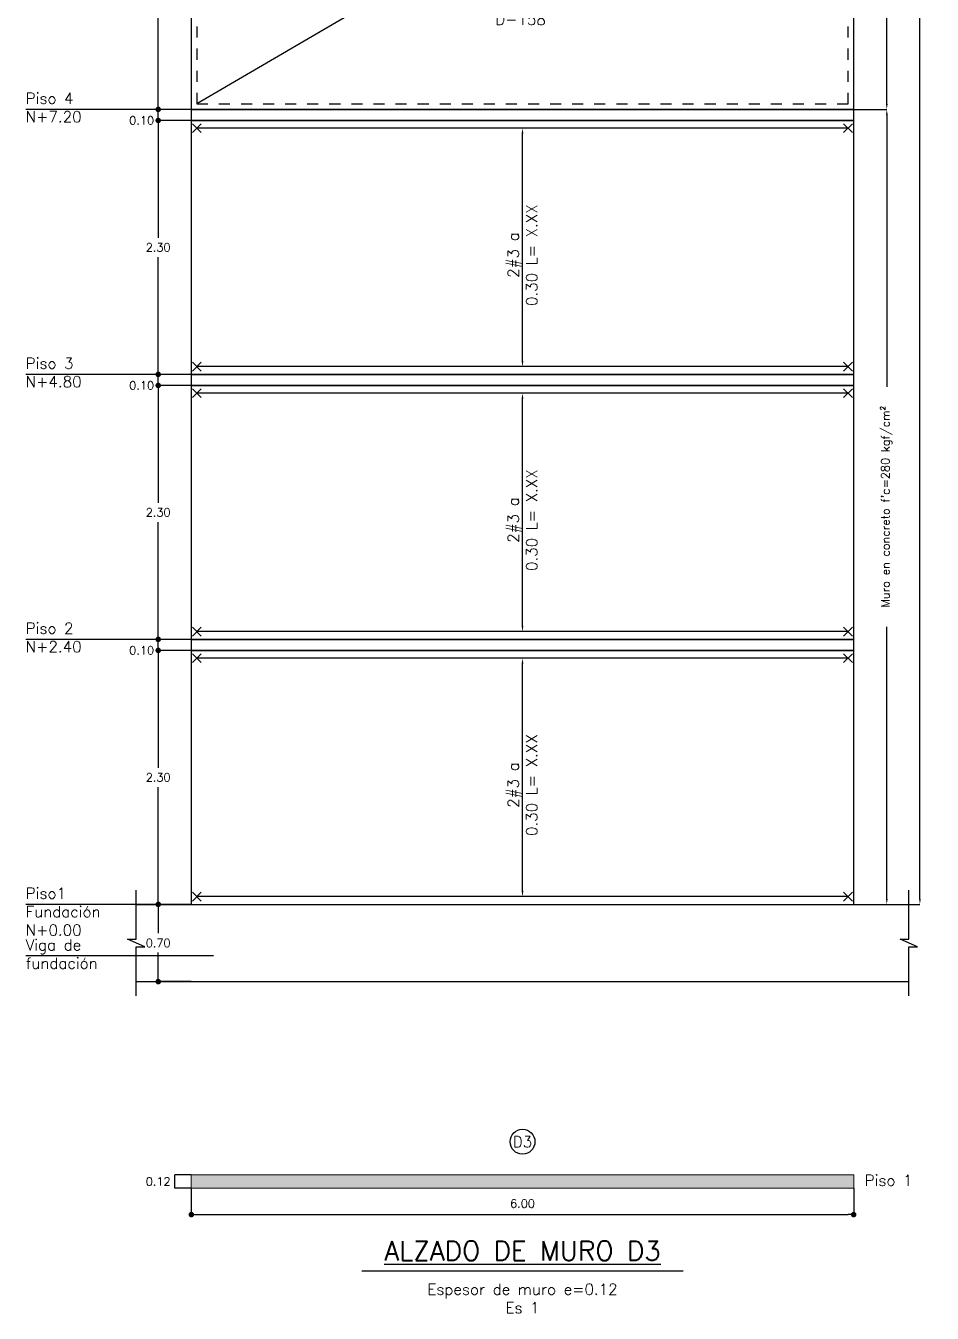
# Model space of a CAD drawing. Header units: millimetres. Extents: x -99999999 to 100000000, y -41 to 20.
# Drawn here: x 60.31 to 68.52, y -3.7 to 7.96 of the extents above; entities that cross this region are included whole.
import ezdxf
from ezdxf.enums import TextEntityAlignment as Align

# ---------------------------------------------------------------- set-up
doc = ezdxf.new("R2010")
doc.units = ezdxf.units.MM
doc.header["$LTSCALE"] = 0.01
doc.header["$PDMODE"] = 3
doc.linetypes.add('DASHED2', pattern=[0.375, 0.25, -0.125])
for name, color, linetype in [('FC_BORDES', 4, 'Continuous'), ('FC_COTAS', 1, 'Continuous'), ('FC_ET_VSMM', 3, 'Continuous'), ('FC_HATCH MUROS', 253, 'Continuous'), ('FC_LINEA CORTE', 1, 'Continuous'), ('FC_MALLA', 3, 'DASHED2'), ('FC_NUMERO', 11, 'Continuous'), ('FC_R-200', 5, 'Continuous'), ('FC_R-80', 11, 'Continuous'), ('FC_REFUERZO', 5, 'Continuous'), ('FC_REFUERZO 2', 1, 'Continuous')]:
    doc.layers.add(name, color=color, linetype=linetype)
doc.layers.add('FC_MURO CONCRETO', color=7, linetype='Continuous', lineweight=0)
doc.styles.add('FC_TEXT', font='romans.shx', dxfattribs={"height": 0.002})
doc.styles.add('FC_TEXT1', font='romans.shx')
doc.dimstyles.new('FC_COTAS', dxfattribs={"dimtxt": 0.0015, "dimasz": 0.001, "dimexe": 0, "dimexo": 0, "dimgap": 0.001, "dimtad": 1, "dimtih": 1, "dimtoh": 1, "dimzin": 0, "dimdsep": 46, "dimtxsty": 'FC_TEXT1', "dimblk": 'DOT', "dimcen": 0.09, "dimclrd": 256, "dimclre": 256, "dimclrt": 256, "dimadec": 0, "dimazin": 0, "dimtfac": 1, "dimtix": 1, "dimtmove": 2, "dimatfit": 3, "dimfxl": 1.002, "dimtolj": 1, "dimtzin": 0, "dimlwd": -1, "dimarcsym": 0})

# ---------------------------------------------------------------- blocks, each defined once
blk = doc.blocks.new('_Dot')
at = {"color": 0, "linetype": 'ByBlock', "lineweight": -2}
blk.add_line((-0.5, 0), (-1, 0), dxfattribs=at)
at = {"color": 0, "linetype": 'ByBlock', "const_width": 0.5}
blk.add_lwpolyline([(-0.25, 0, 1), (0.25, 0, 1)], format="xyb", close=True, dxfattribs=at)
blk = doc.blocks.new('*D538')
at = {"layer": 'Defpoints', "color": 0, "ltscale": 0.6, "transparency": 16777216}
for p in [(61.81, 0), (61.51, 0), (61.81, -0.7)]:
    blk.add_point(p, dxfattribs=at)
at = {"layer": 'FC_COTAS', "lineweight": -2, "ltscale": 0.6, "transparency": 16777216}
for p, q in [((61.81, 0), (61.51, 0)), ((61.81, -0.7), (61.51, -0.7))]:
    blk.add_line(p, q, dxfattribs=at)
at = {"layer": 'FC_COTAS', "ltscale": 0.6, "transparency": 16777216}
for p, q in [((61.51, -0.05), (61.51, -0.262)), ((61.51, -0.65), (61.51, -0.437))]:
    blk.add_line(p, q, dxfattribs=at)
at = {"layer": 'FC_COTAS', "ltscale": 0.6, "transparency": 16777216, "xscale": 0.05, "yscale": 0.05, "zscale": 0.05}
for p, rotation in [((61.51, 0), 90), ((61.51, -0.7), 270)]:
    blk.add_blockref('_Dot', p, dxfattribs=dict(at, rotation=rotation))
at = {"layer": 'FC_COTAS', "ltscale": 0.6, "transparency": 16777216, "insert": (61.51, -0.35), "char_height": 0.075, "attachment_point": 5, "style": 'FC_TEXT1'}
blk.add_mtext('\\A1;0.70', dxfattribs=at)
blk = doc.blocks.new('*U311')
at = {"layer": 'FC_LINEA CORTE'}
blk.add_lwpolyline([(0, -0.0096), (0, -0.00067), (0.00157, -0.00067), (-0.00157, 0.00067), (0, 0.00067), (0, 0.0096)], dxfattribs=at)
blk = doc.blocks.new('FC_B_Nomenclatura')
at = {"layer": 'FC_NUMERO', "color": 0}
blk.add_circle((0, 0), 0.00225, dxfattribs=at)
at = {"layer": 'FC_NUMERO', "color": 0, "style": 'FC_TEXT1'}
blk.add_attdef('N-NUM', text='', height=0.002, dxfattribs=at).set_placement((0, 0), align=Align.MIDDLE_CENTER)
blk = doc.blocks.new('*D539')
at = {"layer": 'Defpoints', "color": 0, "ltscale": 0.6, "transparency": 16777216}
for p in [(61.66, -2.45), (61.81, -2.45), (61.81, -2.57)]:
    blk.add_point(p, dxfattribs=at)
at = {"layer": 'FC_COTAS', "lineweight": -2, "ltscale": 0.6, "transparency": 16777216}
for p, q in [((61.81, -2.45), (61.66, -2.45)), ((61.81, -2.57), (61.66, -2.57))]:
    blk.add_line(p, q, dxfattribs=at)
at = {"layer": 'FC_COTAS', "ltscale": 0.6, "transparency": 16777216}
blk.add_line((61.66, -2.57), (61.66, -2.45), dxfattribs=at)
at = {"layer": 'FC_COTAS', "ltscale": 0.6, "transparency": 16777216, "insert": (61.51, -2.51), "char_height": 0.075, "attachment_point": 5, "style": 'FC_TEXT1'}
blk.add_mtext('\\A1;0.12', dxfattribs=at)
blk = doc.blocks.new('*D540')
at = {"layer": 'Defpoints', "color": 0, "ltscale": 0.6, "transparency": 16777216}
for p in [(61.81, -2.57), (67.81, -2.57), (67.81, -2.81)]:
    blk.add_point(p, dxfattribs=at)
at = {"layer": 'FC_COTAS', "lineweight": -2, "ltscale": 0.6, "transparency": 16777216}
for p, q in [((61.81, -2.57), (61.81, -2.81)), ((67.81, -2.57), (67.81, -2.81))]:
    blk.add_line(p, q, dxfattribs=at)
at = {"layer": 'FC_COTAS', "ltscale": 0.6, "transparency": 16777216}
blk.add_line((61.86, -2.81), (67.76, -2.81), dxfattribs=at)
at = {"layer": 'FC_COTAS', "ltscale": 0.6, "transparency": 16777216, "xscale": 0.05, "yscale": 0.05, "zscale": 0.05, "rotation": 180}
blk.add_blockref('_Dot', (61.81, -2.81), dxfattribs=at)
at = {"layer": 'FC_COTAS', "ltscale": 0.6, "transparency": 16777216, "xscale": 0.05, "yscale": 0.05, "zscale": 0.05}
blk.add_blockref('_Dot', (67.81, -2.81), dxfattribs=at)
at = {"layer": 'FC_COTAS', "ltscale": 0.6, "transparency": 16777216, "insert": (64.81, -2.71), "char_height": 0.075, "attachment_point": 5, "style": 'FC_TEXT1'}
blk.add_mtext('\\A1;6.00', dxfattribs=at)
blk = doc.blocks.new('*U300')
at = {"layer": 'FC_R-200', "color": 4, "ltscale": 1.5}
blk.add_lwpolyline([(-0.0291, 0), (0.0291, 0)], dxfattribs=at)
at = {"layer": 'FC_R-200', "ltscale": 1.5, "style": 'FC_TEXT1'}
blk.add_attdef('%%UTÍTULO', text='', height=0.0035, dxfattribs=at).set_placement((0, 0.00366), align=Align.MIDDLE_CENTER)
at = {"layer": 'FC_R-80', "ltscale": 1.5, "style": 'FC_TEXT1'}
blk.add_attdef('ESCALA', text='', height=0.002, dxfattribs=at).set_placement((-0.02857, -0.0017), align=Align.MIDDLE_LEFT)
blk = doc.blocks.new('*D541')
at = {"layer": 'Defpoints', "color": 0, "ltscale": 0.6, "transparency": 16777216}
for p in [(61.51, 2.3), (61.81, 2.3), (61.81, 0)]:
    blk.add_point(p, dxfattribs=at)
at = {"layer": 'FC_COTAS', "lineweight": -2, "ltscale": 0.6, "transparency": 16777216}
for p, q in [((61.81, 2.3), (61.51, 2.3)), ((61.81, 0), (61.51, 0))]:
    blk.add_line(p, q, dxfattribs=at)
at = {"layer": 'FC_COTAS', "ltscale": 0.6, "transparency": 16777216}
for p, q in [((61.51, 2.25), (61.51, 1.237)), ((61.51, 0.05), (61.51, 1.062))]:
    blk.add_line(p, q, dxfattribs=at)
at = {"layer": 'FC_COTAS', "ltscale": 0.6, "transparency": 16777216, "xscale": 0.05, "yscale": 0.05, "zscale": 0.05}
for p, rotation in [((61.51, 2.3), 90), ((61.51, 0), 270)]:
    blk.add_blockref('_Dot', p, dxfattribs=dict(at, rotation=rotation))
at = {"layer": 'FC_COTAS', "ltscale": 0.6, "transparency": 16777216, "insert": (61.51, 1.15), "char_height": 0.075, "attachment_point": 5, "style": 'FC_TEXT1'}
blk.add_mtext('\\A1;2.30', dxfattribs=at)
blk = doc.blocks.new('*D542')
at = {"layer": 'Defpoints', "color": 0, "ltscale": 0.6, "transparency": 16777216}
for p in [(61.51, 2.4), (61.81, 2.4), (61.81, 2.3)]:
    blk.add_point(p, dxfattribs=at)
at = {"layer": 'FC_COTAS', "lineweight": -2, "ltscale": 0.6, "transparency": 16777216}
for p, q in [((61.81, 2.4), (61.51, 2.4)), ((61.81, 2.3), (61.51, 2.3))]:
    blk.add_line(p, q, dxfattribs=at)
at = {"layer": 'FC_COTAS', "ltscale": 0.6, "transparency": 16777216}
blk.add_line((61.51, 2.3), (61.51, 2.4), dxfattribs=at)
at = {"layer": 'FC_COTAS', "ltscale": 0.6, "transparency": 16777216, "insert": (61.36, 2.3), "char_height": 0.075, "attachment_point": 5, "style": 'FC_TEXT1'}
blk.add_mtext('\\A1;0.10', dxfattribs=at)
blk = doc.blocks.new('*U543')
at = {"color": 0}
blk.add_line((7.917, 0), (0.05, 0), dxfattribs=at)
at = {"layer": 'FC_REFUERZO 2', "ltscale": 0.9}
for p, q in [((-0.003, 0.053), (0.103, -0.053)), ((0.103, 0.053), (-0.003, -0.053)), ((7.97, 0.053), (7.863, -0.053)), ((7.863, 0.053), (7.97, -0.053))]:
    blk.add_line(p, q, dxfattribs=at)
blk = doc.blocks.new('*D544')
at = {"layer": 'Defpoints', "color": 0, "ltscale": 0.6, "transparency": 16777216}
for p in [(64.81, 2.23), (64.81, 2.23), (64.81, 0.07)]:
    blk.add_point(p, dxfattribs=at)
at = {"layer": 'FC_COTAS', "ltscale": 0.6, "transparency": 16777216}
blk.add_line((64.81, 0.12), (64.81, 2.18), dxfattribs=at)
for points in [[(64.802, 2.18), (64.818, 2.18), (64.81, 2.23)], [(64.802, 0.12), (64.818, 0.12), (64.81, 0.07)]]:
    blk.add_solid(points, dxfattribs=at)
blk = doc.blocks.new('*D545')
at = {"layer": 'Defpoints', "color": 0, "ltscale": 0.6, "transparency": 16777216}
for p in [(61.51, 4.7), (61.81, 4.7), (61.81, 2.4)]:
    blk.add_point(p, dxfattribs=at)
at = {"layer": 'FC_COTAS', "lineweight": -2, "ltscale": 0.6, "transparency": 16777216}
for p, q in [((61.81, 4.7), (61.51, 4.7)), ((61.81, 2.4), (61.51, 2.4))]:
    blk.add_line(p, q, dxfattribs=at)
at = {"layer": 'FC_COTAS', "ltscale": 0.6, "transparency": 16777216}
for p, q in [((61.51, 4.65), (61.51, 3.637)), ((61.51, 2.45), (61.51, 3.462))]:
    blk.add_line(p, q, dxfattribs=at)
at = {"layer": 'FC_COTAS', "ltscale": 0.6, "transparency": 16777216, "xscale": 0.05, "yscale": 0.05, "zscale": 0.05}
for p, rotation in [((61.51, 4.7), 90), ((61.51, 2.4), 270)]:
    blk.add_blockref('_Dot', p, dxfattribs=dict(at, rotation=rotation))
at = {"layer": 'FC_COTAS', "ltscale": 0.6, "transparency": 16777216, "insert": (61.51, 3.55), "char_height": 0.075, "attachment_point": 5, "style": 'FC_TEXT1'}
blk.add_mtext('\\A1;2.30', dxfattribs=at)
blk = doc.blocks.new('*D546')
at = {"layer": 'Defpoints', "color": 0, "ltscale": 0.6, "transparency": 16777216}
for p in [(61.51, 4.8), (61.81, 4.8), (61.81, 4.7)]:
    blk.add_point(p, dxfattribs=at)
at = {"layer": 'FC_COTAS', "lineweight": -2, "ltscale": 0.6, "transparency": 16777216}
for p, q in [((61.81, 4.8), (61.51, 4.8)), ((61.81, 4.7), (61.51, 4.7))]:
    blk.add_line(p, q, dxfattribs=at)
at = {"layer": 'FC_COTAS', "ltscale": 0.6, "transparency": 16777216}
blk.add_line((61.51, 4.7), (61.51, 4.8), dxfattribs=at)
at = {"layer": 'FC_COTAS', "ltscale": 0.6, "transparency": 16777216, "insert": (61.36, 4.7), "char_height": 0.075, "attachment_point": 5, "style": 'FC_TEXT1'}
blk.add_mtext('\\A1;0.10', dxfattribs=at)
blk = doc.blocks.new('*D547')
at = {"layer": 'Defpoints', "color": 0, "ltscale": 0.6, "transparency": 16777216}
for p in [(64.81, 4.63), (64.81, 4.63), (64.81, 2.47)]:
    blk.add_point(p, dxfattribs=at)
at = {"layer": 'FC_COTAS', "ltscale": 0.6, "transparency": 16777216}
blk.add_line((64.81, 2.52), (64.81, 4.58), dxfattribs=at)
for points in [[(64.802, 4.58), (64.818, 4.58), (64.81, 4.63)], [(64.802, 2.52), (64.818, 2.52), (64.81, 2.47)]]:
    blk.add_solid(points, dxfattribs=at)
blk = doc.blocks.new('*D548')
at = {"layer": 'Defpoints', "color": 0, "ltscale": 0.6, "transparency": 16777216}
for p in [(61.51, 7.1), (61.81, 7.1), (61.81, 4.8)]:
    blk.add_point(p, dxfattribs=at)
at = {"layer": 'FC_COTAS', "lineweight": -2, "ltscale": 0.6, "transparency": 16777216}
for p, q in [((61.81, 7.1), (61.51, 7.1)), ((61.81, 4.8), (61.51, 4.8))]:
    blk.add_line(p, q, dxfattribs=at)
at = {"layer": 'FC_COTAS', "ltscale": 0.6, "transparency": 16777216}
for p, q in [((61.51, 7.05), (61.51, 6.037)), ((61.51, 4.85), (61.51, 5.862))]:
    blk.add_line(p, q, dxfattribs=at)
at = {"layer": 'FC_COTAS', "ltscale": 0.6, "transparency": 16777216, "xscale": 0.05, "yscale": 0.05, "zscale": 0.05}
for p, rotation in [((61.51, 7.1), 90), ((61.51, 4.8), 270)]:
    blk.add_blockref('_Dot', p, dxfattribs=dict(at, rotation=rotation))
at = {"layer": 'FC_COTAS', "ltscale": 0.6, "transparency": 16777216, "insert": (61.51, 5.95), "char_height": 0.075, "attachment_point": 5, "style": 'FC_TEXT1'}
blk.add_mtext('\\A1;2.30', dxfattribs=at)
blk = doc.blocks.new('*D549')
at = {"layer": 'Defpoints', "color": 0, "ltscale": 0.6, "transparency": 16777216}
for p in [(61.51, 7.2), (61.81, 7.2), (61.81, 7.1)]:
    blk.add_point(p, dxfattribs=at)
at = {"layer": 'FC_COTAS', "lineweight": -2, "ltscale": 0.6, "transparency": 16777216}
for p, q in [((61.81, 7.2), (61.51, 7.2)), ((61.81, 7.1), (61.51, 7.1))]:
    blk.add_line(p, q, dxfattribs=at)
at = {"layer": 'FC_COTAS', "ltscale": 0.6, "transparency": 16777216}
blk.add_line((61.51, 7.1), (61.51, 7.2), dxfattribs=at)
at = {"layer": 'FC_COTAS', "ltscale": 0.6, "transparency": 16777216, "insert": (61.36, 7.1), "char_height": 0.075, "attachment_point": 5, "style": 'FC_TEXT1'}
blk.add_mtext('\\A1;0.10', dxfattribs=at)
blk = doc.blocks.new('*D550')
at = {"layer": 'Defpoints', "color": 0, "ltscale": 0.6, "transparency": 16777216}
for p in [(64.81, 7.03), (64.81, 7.03), (64.81, 4.87)]:
    blk.add_point(p, dxfattribs=at)
at = {"layer": 'FC_COTAS', "ltscale": 0.6, "transparency": 16777216}
blk.add_line((64.81, 4.92), (64.81, 6.98), dxfattribs=at)
for points in [[(64.802, 6.98), (64.818, 6.98), (64.81, 7.03)], [(64.802, 4.92), (64.818, 4.92), (64.81, 4.87)]]:
    blk.add_solid(points, dxfattribs=at)
blk = doc.blocks.new('*D551')
at = {"layer": 'Defpoints', "color": 0, "ltscale": 0.6, "transparency": 16777216}
for p in [(61.51, 9.5), (61.81, 9.5), (61.81, 7.2)]:
    blk.add_point(p, dxfattribs=at)
at = {"layer": 'FC_COTAS', "lineweight": -2, "ltscale": 0.6, "transparency": 16777216}
for p, q in [((61.81, 9.5), (61.51, 9.5)), ((61.81, 7.2), (61.51, 7.2))]:
    blk.add_line(p, q, dxfattribs=at)
at = {"layer": 'FC_COTAS', "ltscale": 0.6, "transparency": 16777216}
for p, q in [((61.51, 9.45), (61.51, 8.437)), ((61.51, 7.25), (61.51, 8.262))]:
    blk.add_line(p, q, dxfattribs=at)
at = {"layer": 'FC_COTAS', "ltscale": 0.6, "transparency": 16777216, "xscale": 0.05, "yscale": 0.05, "zscale": 0.05}
for p, rotation in [((61.51, 9.5), 90), ((61.51, 7.2), 270)]:
    blk.add_blockref('_Dot', p, dxfattribs=dict(at, rotation=rotation))
at = {"layer": 'FC_COTAS', "ltscale": 0.6, "transparency": 16777216, "insert": (61.51, 8.35), "char_height": 0.075, "attachment_point": 5, "style": 'FC_TEXT1'}
blk.add_mtext('\\A1;2.30', dxfattribs=at)
blk = doc.blocks.new('*U554')
at = {"layer": 'FC_REFUERZO', "ltscale": 0.9}
h = blk.add_hatch(dxfattribs=at)
h.set_pattern_fill('_USER', color=256, scale=0.003, double=1, pattern_type=0)
h.set_pattern_definition([(0, (0, 0), (0, 0.003), []), (90, (0, 0), (-0.003, 2e-19), [])])
edge = h.paths.add_edge_path()
edge.add_arc((0, 0), 0.0056, 0, 360)
at = {"layer": 'FC_BORDES'}
blk.add_circle((0, 0), 0.0056, dxfattribs=at)
at = {"layer": 'FC_LINEA CORTE'}
for points in [[(0.0053, -0.00181), (0.059, 0.02433)], [(-0.00533, 0.00172), (-0.059, -0.02967)]]:
    blk.add_lwpolyline(points, dxfattribs=at)
at = {"layer": 'FC_R-80', "ltscale": 0.9, "style": 'FC_TEXT1'}
for tag, p in [('Malla_001', (-0.00351, -0.0087)), ('Malla_002', (-0.00494, -0.01203))]:
    blk.add_attdef(tag, p, '', height=0.002, dxfattribs=at)
blk = doc.blocks.new('*D568')
at = {"layer": 'Defpoints', "color": 0, "ltscale": 0.6, "transparency": 16777216}
for p in [(67.81, 7.2), (68.11, 7.2), (67.81, 0)]:
    blk.add_point(p, dxfattribs=at)
at = {"layer": 'FC_COTAS', "lineweight": -2, "ltscale": 0.6, "transparency": 16777216}
for p, q in [((67.81, 7.2), (68.11, 7.2)), ((67.81, 0), (68.11, 0))]:
    blk.add_line(p, q, dxfattribs=at)
at = {"layer": 'FC_COTAS', "ltscale": 0.6, "transparency": 16777216}
for p, q in [((68.11, 7.15), (68.11, 4.688)), ((68.11, 0.05), (68.11, 2.513))]:
    blk.add_line(p, q, dxfattribs=at)
for points in [[(68.102, 7.15), (68.118, 7.15), (68.11, 7.2)], [(68.102, 0.05), (68.118, 0.05), (68.11, 0)]]:
    blk.add_solid(points, dxfattribs=at)
at = {"layer": 'FC_COTAS', "color": 11, "ltscale": 0.6, "transparency": 16777216, "insert": (68.11, 3.6), "char_height": 0.075, "attachment_point": 5, "rotation": 90, "style": 'FC_TEXT1'}
blk.add_mtext("\\A1;Muro en concreto f'c=280 kgf/cm²", dxfattribs=at)
blk = doc.blocks.new('*D569')
at = {"layer": 'Defpoints', "color": 0, "ltscale": 0.6, "transparency": 16777216}
for p in [(67.81, 19.2), (68.11, 19.2), (67.81, 7.2)]:
    blk.add_point(p, dxfattribs=at)
at = {"layer": 'FC_COTAS', "lineweight": -2, "ltscale": 0.6, "transparency": 16777216}
for p, q in [((67.81, 19.2), (68.11, 19.2)), ((67.81, 7.2), (68.11, 7.2))]:
    blk.add_line(p, q, dxfattribs=at)
at = {"layer": 'FC_COTAS', "ltscale": 0.6, "transparency": 16777216}
for p, q in [((68.11, 19.15), (68.11, 14.288)), ((68.11, 7.25), (68.11, 12.113))]:
    blk.add_line(p, q, dxfattribs=at)
for points in [[(68.102, 19.15), (68.118, 19.15), (68.11, 19.2)], [(68.102, 7.25), (68.118, 7.25), (68.11, 7.2)]]:
    blk.add_solid(points, dxfattribs=at)
at = {"layer": 'FC_COTAS', "color": 11, "ltscale": 0.6, "transparency": 16777216, "insert": (68.11, 13.2), "char_height": 0.075, "attachment_point": 5, "rotation": 90, "style": 'FC_TEXT1'}
blk.add_mtext("\\A1;Muro en concreto f'c=210 kgf/cm²", dxfattribs=at)
blk = doc.blocks.new('*D570')
at = {"layer": 'Defpoints', "color": 0, "ltscale": 0.6, "transparency": 16777216}
for p in [(67.81, 19.2), (68.41, 19.2), (67.81, 0)]:
    blk.add_point(p, dxfattribs=at)
at = {"layer": 'FC_COTAS', "lineweight": -2, "ltscale": 0.6, "transparency": 16777216}
for p, q in [((67.81, 19.2), (68.41, 19.2)), ((67.81, 0), (68.41, 0))]:
    blk.add_line(p, q, dxfattribs=at)
at = {"layer": 'FC_COTAS', "ltscale": 0.6, "transparency": 16777216}
for p, q in [((68.41, 19.15), (68.41, 10.013)), ((68.41, 0.05), (68.41, 9.188))]:
    blk.add_line(p, q, dxfattribs=at)
for points in [[(68.402, 19.15), (68.418, 19.15), (68.41, 19.2)], [(68.402, 0.05), (68.418, 0.05), (68.41, 0)]]:
    blk.add_solid(points, dxfattribs=at)
at = {"layer": 'FC_COTAS', "color": 11, "ltscale": 0.6, "transparency": 16777216, "insert": (68.41, 9.6), "char_height": 0.075, "attachment_point": 5, "rotation": 90, "style": 'FC_TEXT1'}
blk.add_mtext('\\A1;Muro e=0.12', dxfattribs=at)

msp = doc.modelspace()

# ---------------------------------------------------------------- hatches: boundary and pattern name
at = {"layer": 'FC_HATCH MUROS', "ltscale": 0.9}
msp.add_hatch(color=256, dxfattribs=at).paths.add_polyline_path([(61.81, -2.57), (67.81, -2.57), (67.81, -2.45), (61.81, -2.45)])

# ---------------------------------------------------------------- linework, layer by layer
at = {"layer": 'FC_BORDES', "ltscale": 0.6}
for p, q in [((61.31, 0), (68.31, 0)), ((61.31, -0.7), (68.31, -0.7))]:
    msp.add_line(p, q, dxfattribs=at)
at = {"layer": 'FC_BORDES', "ltscale": 0.9}
for points in [[(61.81, 7.2), (67.81, 7.2), (67.81, 9.6), (61.81, 9.6)], [(61.81, 4.8), (67.81, 4.8), (67.81, 7.2), (61.81, 7.2)], [(61.81, 7.1), (67.81, 7.1)], [(61.81, 2.4), (67.81, 2.4), (67.81, 4.8), (61.81, 4.8)], [(61.81, 4.7), (67.81, 4.7)], [(61.81, 0), (67.81, 0), (67.81, 2.4), (61.81, 2.4)], [(61.81, 2.3), (67.81, 2.3)]]:
    msp.add_lwpolyline(points, close=True, dxfattribs=at)
at = {"layer": 'FC_LINEA CORTE', "ltscale": 0.35}
for p, q in [((61.81, 7.2), (60.31, 7.2)), ((61.81, 4.8), (60.31, 4.8)), ((61.81, 2.4), (60.31, 2.4)), ((61.81, 0), (60.31, 0))]:
    msp.add_line(p, q, dxfattribs=at)
at = {"layer": 'FC_MALLA', "ltscale": 0.35}
msp.add_lwpolyline([(61.86, 7.25), (67.76, 7.25), (67.76, 9.95), (61.86, 9.95)], close=True, dxfattribs=at)
at = {"layer": 'FC_MURO CONCRETO', "ltscale": 0.6}
msp.add_lwpolyline([(61.81, -2.57), (67.81, -2.57), (67.81, -2.45), (61.81, -2.45)], close=True, dxfattribs=at)

# ---------------------------------------------------------------- block references
at = {"layer": 'FC_COTAS', "color": 11, "ltscale": 0.6}
ref = msp.add_blockref('FC_B_Nomenclatura', (64.81, -2.15), dxfattribs=dict(at, xscale=50, yscale=50, zscale=50))
ref.add_attrib('N-NUM', 'D3', dxfattribs={"layer": 'FC_NUMERO', "color": 0, "height": 0.1, "style": 'FC_TEXT'}).set_placement((64.81, -2.15), align=Align.MIDDLE_CENTER)
at = {"layer": 'FC_ET_VSMM', "ltscale": 0.6, "xscale": 50, "yscale": 50, "zscale": 50}
for p in [(61.31, -0.35), (68.31, -0.35)]:
    msp.add_blockref('*U311', p, dxfattribs=at)
msp.add_blockref('*U300', (64.81, -3.32), dxfattribs=at).add_auto_attribs({'%%UTÍTULO': '%%UALZADO DE MURO D3'})
at = {"layer": 'FC_MALLA', "ltscale": 0.6}
ref = msp.add_blockref('*U554', (64.81, 8.733), dxfattribs=dict(at, xscale=50, yscale=50, zscale=50))
ref.add_attrib('Malla_001', 'Doble malla', (64.368, 8.298), dxfattribs={"layer": 'FC_R-80', "ltscale": 0.9, "height": 0.1, "style": 'FC_TEXT1'})
ref.add_attrib('Malla_002', 'no central', (64.425, 8.132), dxfattribs={"layer": 'FC_R-80', "ltscale": 0.9, "height": 0.1, "style": 'FC_TEXT1'})
ref.add_attrib('Malla_003', 'D-158', (64.563, 7.965), dxfattribs={"layer": 'FC_R-80', "ltscale": 0.9, "height": 0.1, "style": 'FC_TEXT1'})
at = {"layer": 'FC_REFUERZO', "ltscale": 0.6, "xscale": 0.75, "yscale": 0.75, "zscale": 0.75}
for p in [(61.822, 7.03), (61.822, 4.87), (61.822, 4.63), (61.822, 2.47), (61.822, 2.23), (61.822, 0.07)]:
    msp.add_blockref('*U543', p, dxfattribs=at)

# ---------------------------------------------------------------- texts
at = {"layer": 'FC_R-80', "ltscale": 0.6, "char_height": 0.1, "style": 'FC_TEXT1'}
for s, insert, width, attachment_point in [('Piso 4^M^JN+7.20', (60.31, 7.35), 0.75, 1), ('Piso 3^M^JN+4.80', (60.31, 4.95), 0.75, 1), ('Piso 2^M^JN+2.40', (60.31, 2.55), 0.75, 1), ('Piso1^M^JFundación ^M^JN+0.00', (60.31, 0.15), 0.75, 1), ('Viga de ^M^Jfundación', (60.31, -0.317), 0.6, 1), ('Piso 1', (67.91, -2.45), 2, 1), ('Espesor de muro e=0.12^M^JEs 1', (64.81, -3.57), 2, 5)]:
    msp.add_mtext(s, dxfattribs=dict(at, insert=insert, width=width, attachment_point=attachment_point))
at = {"layer": 'FC_R-80', "ltscale": 0.6, "char_height": 0.1, "width": 1.2, "attachment_point": 5, "rotation": 90, "style": 'FC_TEXT1'}
for insert in [(64.81, 5.88), (64.81, 3.48), (64.81, 1.08)]:
    msp.add_mtext('2#3 a^M^J0.30 L= X.XX', dxfattribs=dict(at, insert=insert))

# ---------------------------------------------------------------- dimensions: what is measured, and where the dimension line sits
at = {"layer": 'FC_COTAS', "ltscale": 0.6}
for base, p1, p2, text, picture, middle in [((68.11, 19.2), (67.81, 7.2), (67.81, 19.2), "Muro en concreto f'c=210 kgf/cm²", '*D569', (68.11, 13.2)), ((68.41, 19.2), (67.81, 0), (67.81, 19.2), 'Muro e=0.12', '*D570', (68.41, 9.6)), ((68.11, 7.2), (67.81, 0), (67.81, 7.2), "Muro en concreto f'c=280 kgf/cm²", '*D568', (68.11, 3.6))]:
    dim = msp.add_linear_dim(base=base, p1=p1, p2=p2, angle=90, text=text, dimstyle='FC_COTAS', override={"dimscale": 0, "dimtxt": 0.0015, "dimasz": 0.001, "dimtxsty": 'FC_TEXT1', "dimsah": 1, "dimclrt": 11, "dimtix": 1, "dimtofl": 1, "dimtmove": 2, "dimatfit": 3}, dxfattribs=at)
    dim.commit()
    dim.dimension.update_dxf_attribs({"geometry": picture, "text_midpoint": middle, "dimtype": 128, "text_rotation": 90})
for base, p1, p2, picture, middle in [((61.51, 9.5), (61.81, 7.2), (61.81, 9.5), '*D551', (61.51, 8.35)), ((61.51, 7.2), (61.81, 7.1), (61.81, 7.2), '*D549', (61.36, 7.1)), ((61.51, 7.1), (61.81, 4.8), (61.81, 7.1), '*D548', (61.51, 5.95)), ((61.51, 4.8), (61.81, 4.7), (61.81, 4.8), '*D546', (61.36, 4.7)), ((61.51, 4.7), (61.81, 2.4), (61.81, 4.7), '*D545', (61.51, 3.55)), ((61.51, 2.4), (61.81, 2.3), (61.81, 2.4), '*D542', (61.36, 2.3)), ((61.51, 2.3), (61.81, 0), (61.81, 2.3), '*D541', (61.51, 1.15)), ((61.66, -2.45), (61.81, -2.57), (61.81, -2.45), '*D539', (61.51, -2.51))]:
    dim = msp.add_linear_dim(base=base, p1=p1, p2=p2, angle=90, dimstyle='FC_COTAS', override={"dimscale": 0, "dimtxt": 0.0015, "dimasz": 0.001, "dimblk1": 'Dot', "dimblk2": 'Dot', "dimsah": 1, "dimtix": 1, "dimtofl": 1, "dimtmove": 2, "dimatfit": 3}, dxfattribs=at)
    dim.commit()
    dim.dimension.update_dxf_attribs({"geometry": picture, "text_midpoint": middle, "dimtype": 128})
for base, p1, p2, picture, middle in [((64.81, 7.03), (64.81, 4.87), (64.81, 7.03), '*D550', (64.81, 5.88)), ((64.81, 4.63), (64.81, 2.47), (64.81, 4.63), '*D547', (64.81, 3.48)), ((64.81, 2.23), (64.81, 0.07), (64.81, 2.23), '*D544', (64.81, 1.08))]:
    dim = msp.add_linear_dim(base=base, p1=p1, p2=p2, angle=90, text=' ', dimstyle='FC_COTAS', override={"dimscale": 0, "dimtxt": 0.1, "dimasz": 0.001, "dimsah": 1, "dimtix": 0, "dimtofl": 1, "dimtmove": 2, "dimatfit": 3}, dxfattribs=at)
    dim.commit()
    dim.dimension.update_dxf_attribs({"geometry": picture, "text_midpoint": middle, "dimtype": 128})
dim = msp.add_linear_dim(base=(61.51, 0), p1=(61.81, -0.7), p2=(61.81, 0), angle=90, dimstyle='FC_COTAS', override={"dimscale": 0, "dimtxt": 0.0015, "dimasz": 0.001, "dimblk1": 'Dot', "dimblk2": 'Dot', "dimsah": 1, "dimtix": 1, "dimtofl": 1, "dimtmove": 2, "dimatfit": 3}, dxfattribs=at)
dim.commit()
dim.dimension.update_dxf_attribs({"geometry": '*D538', "text_midpoint": (61.51, -0.35)})
dim = msp.add_linear_dim(base=(67.81, -2.81), p1=(61.81, -2.57), p2=(67.81, -2.57), dimstyle='FC_COTAS', override={"dimscale": 0, "dimtxt": 0.0015, "dimasz": 0.001, "dimblk1": 'Dot', "dimblk2": 'Dot', "dimsah": 1, "dimtix": 1, "dimtofl": 1, "dimtmove": 2, "dimatfit": 3}, dxfattribs=at)
dim.commit()
dim.dimension.update_dxf_attribs({"geometry": '*D540', "text_midpoint": (64.81, -2.71), "dimtype": 128})

# ---------------------------------------------------------------- leaders
at = {"layer": 'FC_LINEA CORTE', "ltscale": 0.6}
msp.add_leader([(62.01, -0.467), (61.61, -0.467), (60.31, -0.467)], dimstyle='FC_COTAS', override={"dimscale": 0, "dimasz": 0.001}, dxfattribs=at)

doc.saveas('drawing.dxf')
